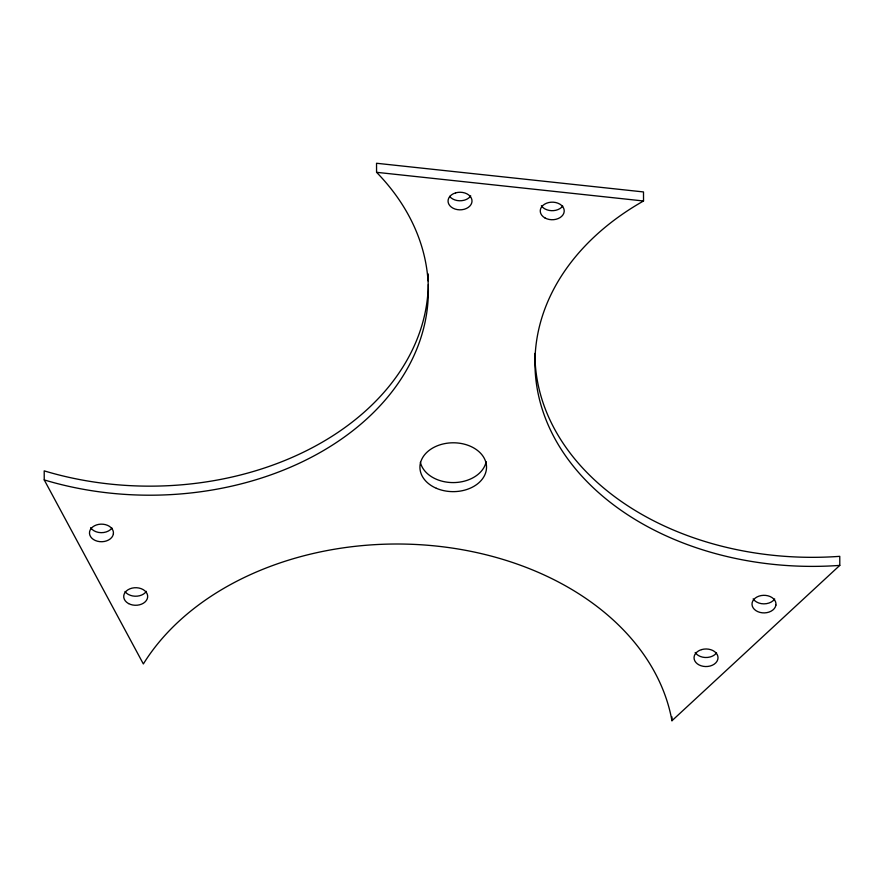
<?xml version="1.0" encoding="UTF-8"?>
<svg xmlns="http://www.w3.org/2000/svg" width="884" height="884" viewBox="0 0 884 884"><rect width="100%" height="100%" fill="white"/><g stroke="black" fill="none" stroke-linecap="round" stroke-linejoin="round"><path stroke-width="1.33" d="M428.309 284.549A277.974 203.961 -0.2 0 1 44.2 470.863L44.233 479.913L143.352 663.95A277.974 203.961 -0.2 0 1 437.26 546.157A277.974 203.961 -0.2 0 1 671.951 720.736L839.8 565.384L839.767 556.334A277.974 203.961 -0.2 0 1 534.931 353.401M376.562 172.314L643.53 200.988L643.497 191.938L376.54 163.264L376.562 172.314A277.974 203.961 -0.2 0 1 368.076 417.734A277.974 203.961 -0.2 0 1 44.233 479.913M671.939 716.858L671.951 720.736M839.8 565.384A277.974 203.961 -0.2 0 1 554.39 437.746A277.974 203.961 -0.2 0 1 643.53 200.988M428.132 273.874A277.974 203.961 -0.2 0 1 428.331 280.99M111.97 528.057A11.989 8.796 -0.2 0 1 101.13 532.676A11.989 8.796 -0.2 0 1 90.621 527.693M470.73 195.894A11.989 8.796 -0.2 0 1 464.398 200.171L464.012 200.27A11.989 8.796 -0.2 0 1 449.58 196.347M716.537 652.889A11.989 8.796 -0.2 0 1 710.393 656.889L710.007 657A11.989 8.796 -0.2 0 1 695.189 652.525M146.39 591.341A11.989 8.796 -0.2 0 1 128.545 594.523L128.213 594.346A11.989 8.796 -0.2 0 1 125.031 591.529M562.743 206.071A11.989 8.796 -0.2 0 1 545.085 208.989L544.743 208.801A11.989 8.796 -0.2 0 1 541.384 205.707M774.693 598.965A11.989 8.796 -0.2 0 1 763.864 603.86A11.989 8.796 -0.2 0 1 753.146 598.877M486.134 461.702A33.294 24.421 -0.2 0 1 453.525 482.587A33.294 24.421 -0.2 0 1 420.375 462.266M113.373 533.903L113.318 534.201A11.989 8.796 -0.2 0 1 99.693 541.638A11.989 8.796 -0.2 0 1 89.604 531.66L89.671 531.35A11.989 8.796 -0.2 0 1 103.218 524.234A11.989 8.796 -0.2 0 1 113.373 533.903M775.898 605.076L775.854 605.385A11.989 8.796 -0.2 0 1 762.229 612.811A11.989 8.796 -0.2 0 1 752.14 602.833L752.207 602.534A11.989 8.796 -0.2 0 1 765.754 595.407A11.989 8.796 -0.2 0 1 775.898 605.076M455.636 192.867L455.249 192.988A11.989 8.796 -0.2 0 0 448.884 204.292A11.989 8.796 -0.2 0 0 464.045 209.32L464.432 209.21A11.989 8.796 -0.2 0 0 471.183 197.795A11.989 8.796 -0.2 0 0 455.636 192.867M701.631 649.596L701.244 649.707A11.989 8.796 -0.2 0 0 694.879 661.011A11.989 8.796 -0.2 0 0 710.04 666.039L710.427 665.939A11.989 8.796 -0.2 0 0 717.178 654.514A11.989 8.796 -0.2 0 0 701.631 649.596M545.108 218.028L544.776 217.84A11.989 8.796 -0.2 0 1 542.842 205.497A11.989 8.796 -0.2 0 1 559.683 204.049L560.014 204.237A11.989 8.796 -0.2 0 1 561.616 216.403A11.989 8.796 -0.2 0 1 545.108 218.028M128.578 603.573L128.235 603.385A11.989 8.796 -0.2 0 1 126.313 591.042A11.989 8.796 -0.2 0 1 143.142 589.595L143.473 589.783A11.989 8.796 -0.2 0 1 145.075 601.949A11.989 8.796 -0.2 0 1 128.578 603.573M436.364 488.299A33.294 24.421 -0.2 0 0 486.531 467.349A33.294 24.421 -0.2 0 0 436.829 445.989A33.294 24.421 -0.2 0 0 436.364 488.299"/></g></svg>
